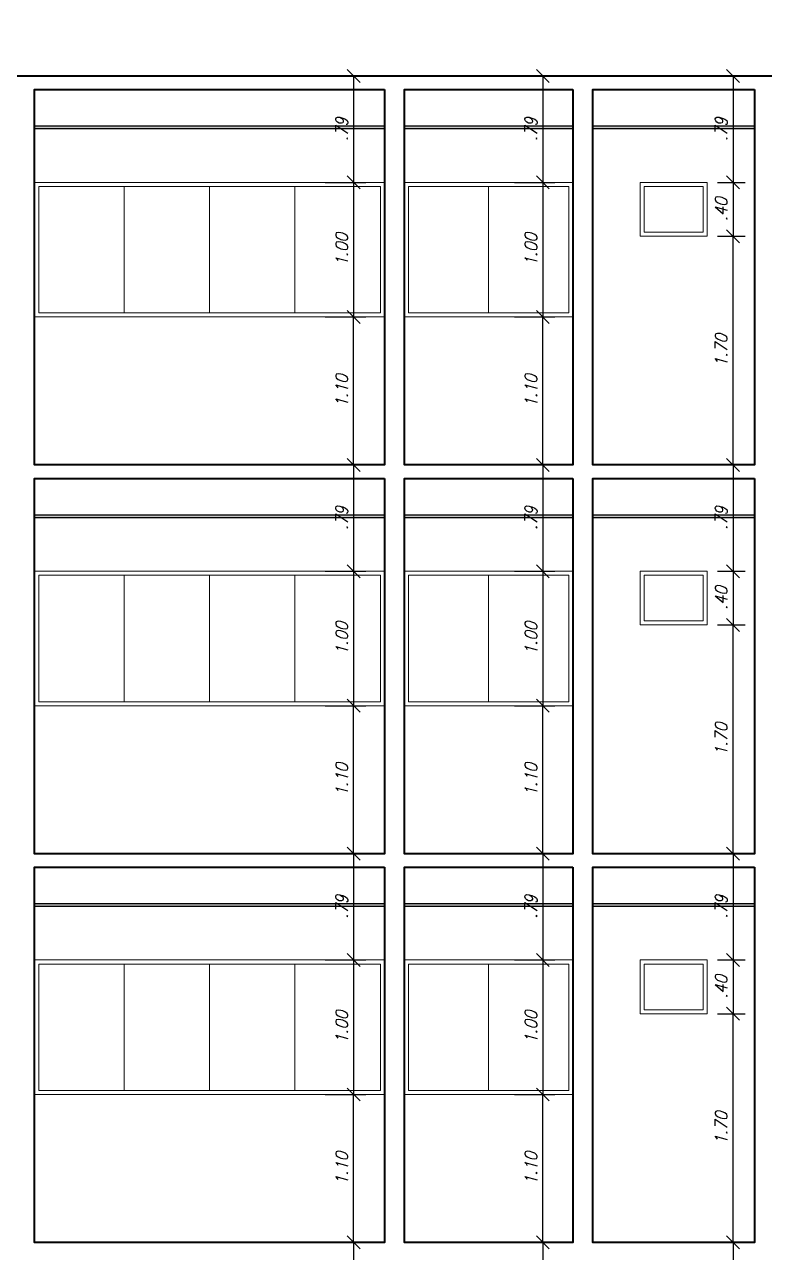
# Model space of a CAD drawing. Header units: millimetres. Extents: x 1865 to 2133, y 1062 to 1142.
# Drawn here: x 1914.77 to 1920.27, y 1119.14 to 1128.27 of the extents above; entities that cross this region are included whole.
import ezdxf

# ---------------------------------------------------------------- set-up
doc = ezdxf.new("R2010")
doc.units = ezdxf.units.MM
doc.header["$PDMODE"] = 35
for name, color, linetype, lineweight in [('Cota', 7, 'Continuous', 9), ('ESQ_INTER', 250, 'Continuous', 9), ('Plarga', 7, 'Continuous', 40)]:
    doc.layers.add(name, color=color, linetype=linetype, lineweight=lineweight)
doc.layers.add('FÔRRO DE GÊSSO', color=133, linetype='Continuous')
doc.styles.add('romans15', font='romans.shx', dxfattribs={"width": 0.9, "oblique": 15})
doc.dimstyles.new('COTA_50', dxfattribs={"dimscale": 0.5, "dimtxt": 0.181, "dimasz": 0.193, "dimexe": 0.18, "dimexo": 0.15, "dimgap": 0.085, "dimtad": 1, "dimzin": 4, "dimdsep": 46, "dimtxsty": 'romans15', "dimblk1": 'OBLIQUE', "dimblk2": 'OBLIQUE', "dimsah": 1, "dimcen": 0.09, "dimclrd": 256, "dimclre": 256, "dimclrt": 256, "dimadec": 0, "dimazin": 0, "dimtfac": 1, "dimtmove": 2, "dimatfit": 3, "dimldrblk": 'NONE', "dimfxl": 1, "dimtolj": 1, "dimtzin": 1, "dimarcsym": 0})

# ---------------------------------------------------------------- blocks, each defined once
blk = doc.blocks.new('_OBLIQUE')
at = {"color": 0, "linetype": 'ByBlock'}
blk.add_line((-0.5, -0.5), (0.5, 0.5), dxfattribs=at)
blk = doc.blocks.new('*D339')
at = {"layer": 'Cota', "lineweight": -2, "transparency": 16777216}
for p, q in [((1919.824, 1119.2124), (1920.1244, 1119.2124)), ((1920.0344, 1119.2124), (1920.0344, 1118.4224)), ((1919.918, 1118.4224), (1920.1244, 1118.4224))]:
    blk.add_line(p, q, dxfattribs=at)
at = {"layer": 'Defpoints', "color": 0, "transparency": 16777216}
for p in [(1919.749, 1119.2124), (1919.843, 1118.4224), (1920.0344, 1118.4224)]:
    blk.add_point(p, dxfattribs=at)
at = {"layer": 'Cota', "lineweight": -2, "transparency": 16777216, "xscale": 0.0965, "yscale": 0.0965, "zscale": 0.0965}
for p, rotation in [((1920.0344, 1119.2124), 90), ((1920.0344, 1118.4224), 270)]:
    blk.add_blockref('_OBLIQUE', p, dxfattribs=dict(at, rotation=rotation))
at = {"layer": 'Cota', "transparency": 16777216, "insert": (1919.9467, 1118.8174), "char_height": 0.0905, "attachment_point": 5, "rotation": 90, "style": 'romans15'}
blk.add_mtext('\\A1;.79', dxfattribs=at)
blk = doc.blocks.new('_None')
blk = doc.blocks.new('*D342')
at = {"layer": 'Cota', "lineweight": -2, "transparency": 16777216}
for p, q in [((1918.4103, 1119.2124), (1918.7107, 1119.2124)), ((1918.6207, 1119.2124), (1918.6207, 1118.4224)), ((1918.4103, 1118.4224), (1918.7107, 1118.4224))]:
    blk.add_line(p, q, dxfattribs=at)
at = {"layer": 'Defpoints', "color": 0, "transparency": 16777216}
for p in [(1918.3353, 1119.2124), (1918.3353, 1118.4224), (1918.6207, 1118.4224)]:
    blk.add_point(p, dxfattribs=at)
at = {"layer": 'Cota', "lineweight": -2, "transparency": 16777216, "xscale": 0.0965, "yscale": 0.0965, "zscale": 0.0965}
for p, rotation in [((1918.6207, 1119.2124), 90), ((1918.6207, 1118.4224), 270)]:
    blk.add_blockref('_OBLIQUE', p, dxfattribs=dict(at, rotation=rotation))
at = {"layer": 'Cota', "transparency": 16777216, "insert": (1918.533, 1118.8174), "char_height": 0.0905, "attachment_point": 5, "rotation": 90, "style": 'romans15'}
blk.add_mtext('\\A1;.79', dxfattribs=at)
blk = doc.blocks.new('*D345')
at = {"layer": 'Cota', "lineweight": -2, "transparency": 16777216}
for p, q in [((1917.0037, 1119.2124), (1917.3041, 1119.2124)), ((1917.2141, 1119.2124), (1917.2141, 1118.4224)), ((1917.0037, 1118.4224), (1917.3041, 1118.4224))]:
    blk.add_line(p, q, dxfattribs=at)
at = {"layer": 'Defpoints', "color": 0, "transparency": 16777216}
for p in [(1916.9287, 1119.2124), (1916.9287, 1118.4224), (1917.2141, 1118.4224)]:
    blk.add_point(p, dxfattribs=at)
at = {"layer": 'Cota', "lineweight": -2, "transparency": 16777216, "xscale": 0.0965, "yscale": 0.0965, "zscale": 0.0965}
for p, rotation in [((1917.2141, 1119.2124), 90), ((1917.2141, 1118.4224), 270)]:
    blk.add_blockref('_OBLIQUE', p, dxfattribs=dict(at, rotation=rotation))
at = {"layer": 'Cota', "transparency": 16777216, "insert": (1917.1264, 1118.8174), "char_height": 0.0905, "attachment_point": 5, "rotation": 90, "style": 'romans15'}
blk.add_mtext('\\A1;.79', dxfattribs=at)
blk = doc.blocks.new('*D358')
at = {"layer": 'Cota', "lineweight": -2, "transparency": 16777216}
for p, q in [((1919.918, 1121.3124), (1920.1244, 1121.3124)), ((1920.0344, 1121.3124), (1920.0344, 1120.9124)), ((1919.918, 1120.9124), (1920.1244, 1120.9124))]:
    blk.add_line(p, q, dxfattribs=at)
at = {"layer": 'Defpoints', "color": 0, "transparency": 16777216}
for p in [(1919.843, 1121.3124), (1919.843, 1120.9124), (1920.0344, 1120.9124)]:
    blk.add_point(p, dxfattribs=at)
at = {"layer": 'Cota', "lineweight": -2, "transparency": 16777216, "xscale": 0.0965, "yscale": 0.0965, "zscale": 0.0965}
for p, rotation in [((1920.0344, 1121.3124), 90), ((1920.0344, 1120.9124), 270)]:
    blk.add_blockref('_OBLIQUE', p, dxfattribs=dict(at, rotation=rotation))
at = {"layer": 'Cota', "transparency": 16777216, "insert": (1919.9467, 1121.1124), "char_height": 0.0905, "attachment_point": 5, "rotation": 90, "style": 'romans15'}
blk.add_mtext('\\A1;.40', dxfattribs=at)
blk = doc.blocks.new('*D359')
at = {"layer": 'Cota', "lineweight": -2, "transparency": 16777216}
for p, q in [((1919.918, 1120.9124), (1920.1244, 1120.9124)), ((1920.0344, 1119.2124), (1920.0344, 1120.9124)), ((1919.824, 1119.2124), (1920.1244, 1119.2124))]:
    blk.add_line(p, q, dxfattribs=at)
at = {"layer": 'Defpoints', "color": 0, "transparency": 16777216}
for p in [(1919.843, 1120.9124), (1920.0344, 1120.9124), (1919.749, 1119.2124)]:
    blk.add_point(p, dxfattribs=at)
at = {"layer": 'Cota', "lineweight": -2, "transparency": 16777216, "xscale": 0.0965, "yscale": 0.0965, "zscale": 0.0965}
for p, rotation in [((1920.0344, 1120.9124), 90), ((1920.0344, 1119.2124), 270)]:
    blk.add_blockref('_OBLIQUE', p, dxfattribs=dict(at, rotation=rotation))
at = {"layer": 'Cota', "transparency": 16777216, "insert": (1919.9467, 1120.0624), "char_height": 0.0905, "attachment_point": 5, "rotation": 90, "style": 'romans15'}
blk.add_mtext('\\A1;1.70', dxfattribs=at)
blk = doc.blocks.new('*D360')
at = {"layer": 'Cota', "lineweight": -2, "transparency": 16777216}
for p, q in [((1919.824, 1122.1024), (1920.1244, 1122.1024)), ((1920.0344, 1122.1024), (1920.0344, 1121.3124)), ((1919.918, 1121.3124), (1920.1244, 1121.3124))]:
    blk.add_line(p, q, dxfattribs=at)
at = {"layer": 'Defpoints', "color": 0, "transparency": 16777216}
for p in [(1919.749, 1122.1024), (1919.843, 1121.3124), (1920.0344, 1121.3124)]:
    blk.add_point(p, dxfattribs=at)
at = {"layer": 'Cota', "lineweight": -2, "transparency": 16777216, "xscale": 0.0965, "yscale": 0.0965, "zscale": 0.0965}
for p, rotation in [((1920.0344, 1122.1024), 90), ((1920.0344, 1121.3124), 270)]:
    blk.add_blockref('_OBLIQUE', p, dxfattribs=dict(at, rotation=rotation))
at = {"layer": 'Cota', "transparency": 16777216, "insert": (1919.9467, 1121.7074), "char_height": 0.0905, "attachment_point": 5, "rotation": 90, "style": 'romans15'}
blk.add_mtext('\\A1;.79', dxfattribs=at)
blk = doc.blocks.new('*D361')
at = {"layer": 'Cota', "lineweight": -2, "transparency": 16777216}
for p, q in [((1918.4103, 1121.3124), (1918.7107, 1121.3124)), ((1918.6207, 1121.3124), (1918.6207, 1120.3124)), ((1918.4103, 1120.3124), (1918.7107, 1120.3124))]:
    blk.add_line(p, q, dxfattribs=at)
at = {"layer": 'Defpoints', "color": 0, "transparency": 16777216}
for p in [(1918.3353, 1121.3124), (1918.3353, 1120.3124), (1918.6207, 1120.3124)]:
    blk.add_point(p, dxfattribs=at)
at = {"layer": 'Cota', "lineweight": -2, "transparency": 16777216, "xscale": 0.0965, "yscale": 0.0965, "zscale": 0.0965}
for p, rotation in [((1918.6207, 1121.3124), 90), ((1918.6207, 1120.3124), 270)]:
    blk.add_blockref('_OBLIQUE', p, dxfattribs=dict(at, rotation=rotation))
at = {"layer": 'Cota', "transparency": 16777216, "insert": (1918.533, 1120.8124), "char_height": 0.0905, "attachment_point": 5, "rotation": 90, "style": 'romans15'}
blk.add_mtext('\\A1;1.00', dxfattribs=at)
blk = doc.blocks.new('*D362')
at = {"layer": 'Cota', "lineweight": -2, "transparency": 16777216}
for p, q in [((1918.4103, 1120.3124), (1918.7107, 1120.3124)), ((1918.6207, 1119.2124), (1918.6207, 1120.3124)), ((1918.4103, 1119.2124), (1918.7107, 1119.2124))]:
    blk.add_line(p, q, dxfattribs=at)
at = {"layer": 'Defpoints', "color": 0, "transparency": 16777216}
for p in [(1918.3353, 1120.3124), (1918.6207, 1120.3124), (1918.3353, 1119.2124)]:
    blk.add_point(p, dxfattribs=at)
at = {"layer": 'Cota', "lineweight": -2, "transparency": 16777216, "xscale": 0.0965, "yscale": 0.0965, "zscale": 0.0965}
for p, rotation in [((1918.6207, 1120.3124), 90), ((1918.6207, 1119.2124), 270)]:
    blk.add_blockref('_OBLIQUE', p, dxfattribs=dict(at, rotation=rotation))
at = {"layer": 'Cota', "transparency": 16777216, "insert": (1918.533, 1119.7624), "char_height": 0.0905, "attachment_point": 5, "rotation": 90, "style": 'romans15'}
blk.add_mtext('\\A1;1.10', dxfattribs=at)
blk = doc.blocks.new('*D363')
at = {"layer": 'Cota', "lineweight": -2, "transparency": 16777216}
for p, q in [((1918.4103, 1122.1024), (1918.7107, 1122.1024)), ((1918.6207, 1122.1024), (1918.6207, 1121.3124)), ((1918.4103, 1121.3124), (1918.7107, 1121.3124))]:
    blk.add_line(p, q, dxfattribs=at)
at = {"layer": 'Defpoints', "color": 0, "transparency": 16777216}
for p in [(1918.3353, 1122.1024), (1918.3353, 1121.3124), (1918.6207, 1121.3124)]:
    blk.add_point(p, dxfattribs=at)
at = {"layer": 'Cota', "lineweight": -2, "transparency": 16777216, "xscale": 0.0965, "yscale": 0.0965, "zscale": 0.0965}
for p, rotation in [((1918.6207, 1122.1024), 90), ((1918.6207, 1121.3124), 270)]:
    blk.add_blockref('_OBLIQUE', p, dxfattribs=dict(at, rotation=rotation))
at = {"layer": 'Cota', "transparency": 16777216, "insert": (1918.533, 1121.7074), "char_height": 0.0905, "attachment_point": 5, "rotation": 90, "style": 'romans15'}
blk.add_mtext('\\A1;.79', dxfattribs=at)
blk = doc.blocks.new('*D364')
at = {"layer": 'Cota', "lineweight": -2, "transparency": 16777216}
for p, q in [((1917.0037, 1121.3124), (1917.3041, 1121.3124)), ((1917.2141, 1121.3124), (1917.2141, 1120.3124)), ((1917.0037, 1120.3124), (1917.3041, 1120.3124))]:
    blk.add_line(p, q, dxfattribs=at)
at = {"layer": 'Defpoints', "color": 0, "transparency": 16777216}
for p in [(1916.9287, 1121.3124), (1916.9287, 1120.3124), (1917.2141, 1120.3124)]:
    blk.add_point(p, dxfattribs=at)
at = {"layer": 'Cota', "lineweight": -2, "transparency": 16777216, "xscale": 0.0965, "yscale": 0.0965, "zscale": 0.0965}
for p, rotation in [((1917.2141, 1121.3124), 90), ((1917.2141, 1120.3124), 270)]:
    blk.add_blockref('_OBLIQUE', p, dxfattribs=dict(at, rotation=rotation))
at = {"layer": 'Cota', "transparency": 16777216, "insert": (1917.1264, 1120.8124), "char_height": 0.0905, "attachment_point": 5, "rotation": 90, "style": 'romans15'}
blk.add_mtext('\\A1;1.00', dxfattribs=at)
blk = doc.blocks.new('*D365')
at = {"layer": 'Cota', "lineweight": -2, "transparency": 16777216}
for p, q in [((1917.0037, 1120.3124), (1917.3041, 1120.3124)), ((1917.2141, 1119.2124), (1917.2141, 1120.3124)), ((1917.0037, 1119.2124), (1917.3041, 1119.2124))]:
    blk.add_line(p, q, dxfattribs=at)
at = {"layer": 'Defpoints', "color": 0, "transparency": 16777216}
for p in [(1916.9287, 1120.3124), (1917.2141, 1120.3124), (1916.9287, 1119.2124)]:
    blk.add_point(p, dxfattribs=at)
at = {"layer": 'Cota', "lineweight": -2, "transparency": 16777216, "xscale": 0.0965, "yscale": 0.0965, "zscale": 0.0965}
for p, rotation in [((1917.2141, 1120.3124), 90), ((1917.2141, 1119.2124), 270)]:
    blk.add_blockref('_OBLIQUE', p, dxfattribs=dict(at, rotation=rotation))
at = {"layer": 'Cota', "transparency": 16777216, "insert": (1917.1264, 1119.7624), "char_height": 0.0905, "attachment_point": 5, "rotation": 90, "style": 'romans15'}
blk.add_mtext('\\A1;1.10', dxfattribs=at)
blk = doc.blocks.new('*D366')
at = {"layer": 'Cota', "lineweight": -2, "transparency": 16777216}
for p, q in [((1917.0037, 1122.1024), (1917.3041, 1122.1024)), ((1917.2141, 1122.1024), (1917.2141, 1121.3124)), ((1917.0037, 1121.3124), (1917.3041, 1121.3124))]:
    blk.add_line(p, q, dxfattribs=at)
at = {"layer": 'Defpoints', "color": 0, "transparency": 16777216}
for p in [(1916.9287, 1122.1024), (1916.9287, 1121.3124), (1917.2141, 1121.3124)]:
    blk.add_point(p, dxfattribs=at)
at = {"layer": 'Cota', "lineweight": -2, "transparency": 16777216, "xscale": 0.0965, "yscale": 0.0965, "zscale": 0.0965}
for p, rotation in [((1917.2141, 1122.1024), 90), ((1917.2141, 1121.3124), 270)]:
    blk.add_blockref('_OBLIQUE', p, dxfattribs=dict(at, rotation=rotation))
at = {"layer": 'Cota', "transparency": 16777216, "insert": (1917.1264, 1121.7074), "char_height": 0.0905, "attachment_point": 5, "rotation": 90, "style": 'romans15'}
blk.add_mtext('\\A1;.79', dxfattribs=at)
blk = doc.blocks.new('*D379')
at = {"layer": 'Cota', "lineweight": -2, "transparency": 16777216}
for p, q in [((1919.918, 1124.2024), (1920.1244, 1124.2024)), ((1920.0344, 1124.2024), (1920.0344, 1123.8024)), ((1919.918, 1123.8024), (1920.1244, 1123.8024))]:
    blk.add_line(p, q, dxfattribs=at)
at = {"layer": 'Defpoints', "color": 0, "transparency": 16777216}
for p in [(1919.843, 1124.2024), (1919.843, 1123.8024), (1920.0344, 1123.8024)]:
    blk.add_point(p, dxfattribs=at)
at = {"layer": 'Cota', "lineweight": -2, "transparency": 16777216, "xscale": 0.0965, "yscale": 0.0965, "zscale": 0.0965}
for p, rotation in [((1920.0344, 1124.2024), 90), ((1920.0344, 1123.8024), 270)]:
    blk.add_blockref('_OBLIQUE', p, dxfattribs=dict(at, rotation=rotation))
at = {"layer": 'Cota', "transparency": 16777216, "insert": (1919.9467, 1124.0024), "char_height": 0.0905, "attachment_point": 5, "rotation": 90, "style": 'romans15'}
blk.add_mtext('\\A1;.40', dxfattribs=at)
blk = doc.blocks.new('*D380')
at = {"layer": 'Cota', "lineweight": -2, "transparency": 16777216}
for p, q in [((1919.918, 1123.8024), (1920.1244, 1123.8024)), ((1920.0344, 1122.1024), (1920.0344, 1123.8024)), ((1919.824, 1122.1024), (1920.1244, 1122.1024))]:
    blk.add_line(p, q, dxfattribs=at)
at = {"layer": 'Defpoints', "color": 0, "transparency": 16777216}
for p in [(1919.843, 1123.8024), (1920.0344, 1123.8024), (1919.749, 1122.1024)]:
    blk.add_point(p, dxfattribs=at)
at = {"layer": 'Cota', "lineweight": -2, "transparency": 16777216, "xscale": 0.0965, "yscale": 0.0965, "zscale": 0.0965}
for p, rotation in [((1920.0344, 1123.8024), 90), ((1920.0344, 1122.1024), 270)]:
    blk.add_blockref('_OBLIQUE', p, dxfattribs=dict(at, rotation=rotation))
at = {"layer": 'Cota', "transparency": 16777216, "insert": (1919.9467, 1122.9524), "char_height": 0.0905, "attachment_point": 5, "rotation": 90, "style": 'romans15'}
blk.add_mtext('\\A1;1.70', dxfattribs=at)
blk = doc.blocks.new('*D381')
at = {"layer": 'Cota', "lineweight": -2, "transparency": 16777216}
for p, q in [((1919.824, 1124.9924), (1920.1244, 1124.9924)), ((1920.0344, 1124.9924), (1920.0344, 1124.2024)), ((1919.918, 1124.2024), (1920.1244, 1124.2024))]:
    blk.add_line(p, q, dxfattribs=at)
at = {"layer": 'Defpoints', "color": 0, "transparency": 16777216}
for p in [(1919.749, 1124.9924), (1919.843, 1124.2024), (1920.0344, 1124.2024)]:
    blk.add_point(p, dxfattribs=at)
at = {"layer": 'Cota', "lineweight": -2, "transparency": 16777216, "xscale": 0.0965, "yscale": 0.0965, "zscale": 0.0965}
for p, rotation in [((1920.0344, 1124.9924), 90), ((1920.0344, 1124.2024), 270)]:
    blk.add_blockref('_OBLIQUE', p, dxfattribs=dict(at, rotation=rotation))
at = {"layer": 'Cota', "transparency": 16777216, "insert": (1919.9467, 1124.5974), "char_height": 0.0905, "attachment_point": 5, "rotation": 90, "style": 'romans15'}
blk.add_mtext('\\A1;.79', dxfattribs=at)
blk = doc.blocks.new('*D382')
at = {"layer": 'Cota', "lineweight": -2, "transparency": 16777216}
for p, q in [((1918.4103, 1124.2024), (1918.7107, 1124.2024)), ((1918.6207, 1124.2024), (1918.6207, 1123.2024)), ((1918.4103, 1123.2024), (1918.7107, 1123.2024))]:
    blk.add_line(p, q, dxfattribs=at)
at = {"layer": 'Defpoints', "color": 0, "transparency": 16777216}
for p in [(1918.3353, 1124.2024), (1918.3353, 1123.2024), (1918.6207, 1123.2024)]:
    blk.add_point(p, dxfattribs=at)
at = {"layer": 'Cota', "lineweight": -2, "transparency": 16777216, "xscale": 0.0965, "yscale": 0.0965, "zscale": 0.0965}
for p, rotation in [((1918.6207, 1124.2024), 90), ((1918.6207, 1123.2024), 270)]:
    blk.add_blockref('_OBLIQUE', p, dxfattribs=dict(at, rotation=rotation))
at = {"layer": 'Cota', "transparency": 16777216, "insert": (1918.533, 1123.7024), "char_height": 0.0905, "attachment_point": 5, "rotation": 90, "style": 'romans15'}
blk.add_mtext('\\A1;1.00', dxfattribs=at)
blk = doc.blocks.new('*D383')
at = {"layer": 'Cota', "lineweight": -2, "transparency": 16777216}
for p, q in [((1918.4103, 1123.2024), (1918.7107, 1123.2024)), ((1918.6207, 1122.1024), (1918.6207, 1123.2024)), ((1918.4103, 1122.1024), (1918.7107, 1122.1024))]:
    blk.add_line(p, q, dxfattribs=at)
at = {"layer": 'Defpoints', "color": 0, "transparency": 16777216}
for p in [(1918.3353, 1123.2024), (1918.6207, 1123.2024), (1918.3353, 1122.1024)]:
    blk.add_point(p, dxfattribs=at)
at = {"layer": 'Cota', "lineweight": -2, "transparency": 16777216, "xscale": 0.0965, "yscale": 0.0965, "zscale": 0.0965}
for p, rotation in [((1918.6207, 1123.2024), 90), ((1918.6207, 1122.1024), 270)]:
    blk.add_blockref('_OBLIQUE', p, dxfattribs=dict(at, rotation=rotation))
at = {"layer": 'Cota', "transparency": 16777216, "insert": (1918.533, 1122.6524), "char_height": 0.0905, "attachment_point": 5, "rotation": 90, "style": 'romans15'}
blk.add_mtext('\\A1;1.10', dxfattribs=at)
blk = doc.blocks.new('*D384')
at = {"layer": 'Cota', "lineweight": -2, "transparency": 16777216}
for p, q in [((1918.4103, 1124.9924), (1918.7107, 1124.9924)), ((1918.6207, 1124.9924), (1918.6207, 1124.2024)), ((1918.4103, 1124.2024), (1918.7107, 1124.2024))]:
    blk.add_line(p, q, dxfattribs=at)
at = {"layer": 'Defpoints', "color": 0, "transparency": 16777216}
for p in [(1918.3353, 1124.9924), (1918.3353, 1124.2024), (1918.6207, 1124.2024)]:
    blk.add_point(p, dxfattribs=at)
at = {"layer": 'Cota', "lineweight": -2, "transparency": 16777216, "xscale": 0.0965, "yscale": 0.0965, "zscale": 0.0965}
for p, rotation in [((1918.6207, 1124.9924), 90), ((1918.6207, 1124.2024), 270)]:
    blk.add_blockref('_OBLIQUE', p, dxfattribs=dict(at, rotation=rotation))
at = {"layer": 'Cota', "transparency": 16777216, "insert": (1918.533, 1124.5974), "char_height": 0.0905, "attachment_point": 5, "rotation": 90, "style": 'romans15'}
blk.add_mtext('\\A1;.79', dxfattribs=at)
blk = doc.blocks.new('*D385')
at = {"layer": 'Cota', "lineweight": -2, "transparency": 16777216}
for p, q in [((1917.0037, 1124.2024), (1917.3041, 1124.2024)), ((1917.2141, 1124.2024), (1917.2141, 1123.2024)), ((1917.0037, 1123.2024), (1917.3041, 1123.2024))]:
    blk.add_line(p, q, dxfattribs=at)
at = {"layer": 'Defpoints', "color": 0, "transparency": 16777216}
for p in [(1916.9287, 1124.2024), (1916.9287, 1123.2024), (1917.2141, 1123.2024)]:
    blk.add_point(p, dxfattribs=at)
at = {"layer": 'Cota', "lineweight": -2, "transparency": 16777216, "xscale": 0.0965, "yscale": 0.0965, "zscale": 0.0965}
for p, rotation in [((1917.2141, 1124.2024), 90), ((1917.2141, 1123.2024), 270)]:
    blk.add_blockref('_OBLIQUE', p, dxfattribs=dict(at, rotation=rotation))
at = {"layer": 'Cota', "transparency": 16777216, "insert": (1917.1264, 1123.7024), "char_height": 0.0905, "attachment_point": 5, "rotation": 90, "style": 'romans15'}
blk.add_mtext('\\A1;1.00', dxfattribs=at)
blk = doc.blocks.new('*D386')
at = {"layer": 'Cota', "lineweight": -2, "transparency": 16777216}
for p, q in [((1917.0037, 1123.2024), (1917.3041, 1123.2024)), ((1917.2141, 1122.1024), (1917.2141, 1123.2024)), ((1917.0037, 1122.1024), (1917.3041, 1122.1024))]:
    blk.add_line(p, q, dxfattribs=at)
at = {"layer": 'Defpoints', "color": 0, "transparency": 16777216}
for p in [(1916.9287, 1123.2024), (1917.2141, 1123.2024), (1916.9287, 1122.1024)]:
    blk.add_point(p, dxfattribs=at)
at = {"layer": 'Cota', "lineweight": -2, "transparency": 16777216, "xscale": 0.0965, "yscale": 0.0965, "zscale": 0.0965}
for p, rotation in [((1917.2141, 1123.2024), 90), ((1917.2141, 1122.1024), 270)]:
    blk.add_blockref('_OBLIQUE', p, dxfattribs=dict(at, rotation=rotation))
at = {"layer": 'Cota', "transparency": 16777216, "insert": (1917.1264, 1122.6524), "char_height": 0.0905, "attachment_point": 5, "rotation": 90, "style": 'romans15'}
blk.add_mtext('\\A1;1.10', dxfattribs=at)
blk = doc.blocks.new('*D387')
at = {"layer": 'Cota', "lineweight": -2, "transparency": 16777216}
for p, q in [((1917.0037, 1124.9924), (1917.3041, 1124.9924)), ((1917.2141, 1124.9924), (1917.2141, 1124.2024)), ((1917.0037, 1124.2024), (1917.3041, 1124.2024))]:
    blk.add_line(p, q, dxfattribs=at)
at = {"layer": 'Defpoints', "color": 0, "transparency": 16777216}
for p in [(1916.9287, 1124.9924), (1916.9287, 1124.2024), (1917.2141, 1124.2024)]:
    blk.add_point(p, dxfattribs=at)
at = {"layer": 'Cota', "lineweight": -2, "transparency": 16777216, "xscale": 0.0965, "yscale": 0.0965, "zscale": 0.0965}
for p, rotation in [((1917.2141, 1124.9924), 90), ((1917.2141, 1124.2024), 270)]:
    blk.add_blockref('_OBLIQUE', p, dxfattribs=dict(at, rotation=rotation))
at = {"layer": 'Cota', "transparency": 16777216, "insert": (1917.1264, 1124.5974), "char_height": 0.0905, "attachment_point": 5, "rotation": 90, "style": 'romans15'}
blk.add_mtext('\\A1;.79', dxfattribs=at)
blk = doc.blocks.new('*D442')
at = {"layer": 'Cota', "lineweight": -2, "transparency": 16777216}
for p, q in [((1919.918, 1127.0924), (1920.1244, 1127.0924)), ((1920.0344, 1127.0924), (1920.0344, 1126.6924)), ((1919.918, 1126.6924), (1920.1244, 1126.6924))]:
    blk.add_line(p, q, dxfattribs=at)
at = {"layer": 'Defpoints', "color": 0, "lineweight": 30, "transparency": 16777216}
for p in [(1919.843, 1127.0924), (1919.843, 1126.6924), (1920.0344, 1126.6924)]:
    blk.add_point(p, dxfattribs=at)
at = {"layer": 'Cota', "lineweight": -2, "transparency": 16777216, "xscale": 0.0965, "yscale": 0.0965, "zscale": 0.0965}
for p, rotation in [((1920.0344, 1127.0924), 90), ((1920.0344, 1126.6924), 270)]:
    blk.add_blockref('_OBLIQUE', p, dxfattribs=dict(at, rotation=rotation))
at = {"layer": 'Cota', "transparency": 16777216, "insert": (1919.9467, 1126.8924), "char_height": 0.0905, "attachment_point": 5, "rotation": 90, "style": 'romans15'}
blk.add_mtext('\\A1;.40', dxfattribs=at)
blk = doc.blocks.new('*D443')
at = {"layer": 'Cota', "lineweight": -2, "transparency": 16777216}
for p, q in [((1919.918, 1126.6924), (1920.1244, 1126.6924)), ((1920.0344, 1124.9924), (1920.0344, 1126.6924)), ((1919.824, 1124.9924), (1920.1244, 1124.9924))]:
    blk.add_line(p, q, dxfattribs=at)
at = {"layer": 'Defpoints', "color": 0, "lineweight": 30, "transparency": 16777216}
for p in [(1919.843, 1126.6924), (1920.0344, 1126.6924), (1919.749, 1124.9924)]:
    blk.add_point(p, dxfattribs=at)
at = {"layer": 'Cota', "lineweight": -2, "transparency": 16777216, "xscale": 0.0965, "yscale": 0.0965, "zscale": 0.0965}
for p, rotation in [((1920.0344, 1126.6924), 90), ((1920.0344, 1124.9924), 270)]:
    blk.add_blockref('_OBLIQUE', p, dxfattribs=dict(at, rotation=rotation))
at = {"layer": 'Cota', "transparency": 16777216, "insert": (1919.9467, 1125.8424), "char_height": 0.0905, "attachment_point": 5, "rotation": 90, "style": 'romans15'}
blk.add_mtext('\\A1;1.70', dxfattribs=at)
blk = doc.blocks.new('*D444')
at = {"layer": 'Cota', "lineweight": -2, "transparency": 16777216}
for p, q in [((1919.824, 1127.8824), (1920.1244, 1127.8824)), ((1920.0344, 1127.8824), (1920.0344, 1127.0924)), ((1919.918, 1127.0924), (1920.1244, 1127.0924))]:
    blk.add_line(p, q, dxfattribs=at)
at = {"layer": 'Defpoints', "color": 0, "lineweight": 30, "transparency": 16777216}
for p in [(1919.749, 1127.8824), (1919.843, 1127.0924), (1920.0344, 1127.0924)]:
    blk.add_point(p, dxfattribs=at)
at = {"layer": 'Cota', "lineweight": -2, "transparency": 16777216, "xscale": 0.0965, "yscale": 0.0965, "zscale": 0.0965}
for p, rotation in [((1920.0344, 1127.8824), 90), ((1920.0344, 1127.0924), 270)]:
    blk.add_blockref('_OBLIQUE', p, dxfattribs=dict(at, rotation=rotation))
at = {"layer": 'Cota', "transparency": 16777216, "insert": (1919.9467, 1127.4874), "char_height": 0.0905, "attachment_point": 5, "rotation": 90, "style": 'romans15'}
blk.add_mtext('\\A1;.79', dxfattribs=at)
blk = doc.blocks.new('*D445')
at = {"layer": 'Cota', "lineweight": -2, "transparency": 16777216}
for p, q in [((1918.4103, 1127.0924), (1918.7107, 1127.0924)), ((1918.6207, 1127.0924), (1918.6207, 1126.0924)), ((1918.4103, 1126.0924), (1918.7107, 1126.0924))]:
    blk.add_line(p, q, dxfattribs=at)
at = {"layer": 'Defpoints', "color": 0, "lineweight": 30, "transparency": 16777216}
for p in [(1918.3353, 1127.0924), (1918.3353, 1126.0924), (1918.6207, 1126.0924)]:
    blk.add_point(p, dxfattribs=at)
at = {"layer": 'Cota', "lineweight": -2, "transparency": 16777216, "xscale": 0.0965, "yscale": 0.0965, "zscale": 0.0965}
for p, rotation in [((1918.6207, 1127.0924), 90), ((1918.6207, 1126.0924), 270)]:
    blk.add_blockref('_OBLIQUE', p, dxfattribs=dict(at, rotation=rotation))
at = {"layer": 'Cota', "transparency": 16777216, "insert": (1918.533, 1126.5924), "char_height": 0.0905, "attachment_point": 5, "rotation": 90, "style": 'romans15'}
blk.add_mtext('\\A1;1.00', dxfattribs=at)
blk = doc.blocks.new('*D446')
at = {"layer": 'Cota', "lineweight": -2, "transparency": 16777216}
for p, q in [((1918.4103, 1126.0924), (1918.7107, 1126.0924)), ((1918.6207, 1124.9924), (1918.6207, 1126.0924)), ((1918.4103, 1124.9924), (1918.7107, 1124.9924))]:
    blk.add_line(p, q, dxfattribs=at)
at = {"layer": 'Defpoints', "color": 0, "lineweight": 30, "transparency": 16777216}
for p in [(1918.3353, 1126.0924), (1918.6207, 1126.0924), (1918.3353, 1124.9924)]:
    blk.add_point(p, dxfattribs=at)
at = {"layer": 'Cota', "lineweight": -2, "transparency": 16777216, "xscale": 0.0965, "yscale": 0.0965, "zscale": 0.0965}
for p, rotation in [((1918.6207, 1126.0924), 90), ((1918.6207, 1124.9924), 270)]:
    blk.add_blockref('_OBLIQUE', p, dxfattribs=dict(at, rotation=rotation))
at = {"layer": 'Cota', "transparency": 16777216, "insert": (1918.533, 1125.5424), "char_height": 0.0905, "attachment_point": 5, "rotation": 90, "style": 'romans15'}
blk.add_mtext('\\A1;1.10', dxfattribs=at)
blk = doc.blocks.new('*D447')
at = {"layer": 'Cota', "lineweight": -2, "transparency": 16777216}
for p, q in [((1918.4103, 1127.8824), (1918.7107, 1127.8824)), ((1918.6207, 1127.8824), (1918.6207, 1127.0924)), ((1918.4103, 1127.0924), (1918.7107, 1127.0924))]:
    blk.add_line(p, q, dxfattribs=at)
at = {"layer": 'Defpoints', "color": 0, "lineweight": 30, "transparency": 16777216}
for p in [(1918.3353, 1127.8824), (1918.3353, 1127.0924), (1918.6207, 1127.0924)]:
    blk.add_point(p, dxfattribs=at)
at = {"layer": 'Cota', "lineweight": -2, "transparency": 16777216, "xscale": 0.0965, "yscale": 0.0965, "zscale": 0.0965}
for p, rotation in [((1918.6207, 1127.8824), 90), ((1918.6207, 1127.0924), 270)]:
    blk.add_blockref('_OBLIQUE', p, dxfattribs=dict(at, rotation=rotation))
at = {"layer": 'Cota', "transparency": 16777216, "insert": (1918.533, 1127.4874), "char_height": 0.0905, "attachment_point": 5, "rotation": 90, "style": 'romans15'}
blk.add_mtext('\\A1;.79', dxfattribs=at)
blk = doc.blocks.new('*D448')
at = {"layer": 'Cota', "lineweight": -2, "transparency": 16777216}
for p, q in [((1917.0037, 1127.0924), (1917.3041, 1127.0924)), ((1917.2141, 1127.0924), (1917.2141, 1126.0924)), ((1917.0037, 1126.0924), (1917.3041, 1126.0924))]:
    blk.add_line(p, q, dxfattribs=at)
at = {"layer": 'Defpoints', "color": 0, "lineweight": 30, "transparency": 16777216}
for p in [(1916.9287, 1127.0924), (1916.9287, 1126.0924), (1917.2141, 1126.0924)]:
    blk.add_point(p, dxfattribs=at)
at = {"layer": 'Cota', "lineweight": -2, "transparency": 16777216, "xscale": 0.0965, "yscale": 0.0965, "zscale": 0.0965}
for p, rotation in [((1917.2141, 1127.0924), 90), ((1917.2141, 1126.0924), 270)]:
    blk.add_blockref('_OBLIQUE', p, dxfattribs=dict(at, rotation=rotation))
at = {"layer": 'Cota', "transparency": 16777216, "insert": (1917.1264, 1126.5924), "char_height": 0.0905, "attachment_point": 5, "rotation": 90, "style": 'romans15'}
blk.add_mtext('\\A1;1.00', dxfattribs=at)
blk = doc.blocks.new('*D449')
at = {"layer": 'Cota', "lineweight": -2, "transparency": 16777216}
for p, q in [((1917.0037, 1126.0924), (1917.3041, 1126.0924)), ((1917.2141, 1124.9924), (1917.2141, 1126.0924)), ((1917.0037, 1124.9924), (1917.3041, 1124.9924))]:
    blk.add_line(p, q, dxfattribs=at)
at = {"layer": 'Defpoints', "color": 0, "lineweight": 30, "transparency": 16777216}
for p in [(1916.9287, 1126.0924), (1917.2141, 1126.0924), (1916.9287, 1124.9924)]:
    blk.add_point(p, dxfattribs=at)
at = {"layer": 'Cota', "lineweight": -2, "transparency": 16777216, "xscale": 0.0965, "yscale": 0.0965, "zscale": 0.0965}
for p, rotation in [((1917.2141, 1126.0924), 90), ((1917.2141, 1124.9924), 270)]:
    blk.add_blockref('_OBLIQUE', p, dxfattribs=dict(at, rotation=rotation))
at = {"layer": 'Cota', "transparency": 16777216, "insert": (1917.1264, 1125.5424), "char_height": 0.0905, "attachment_point": 5, "rotation": 90, "style": 'romans15'}
blk.add_mtext('\\A1;1.10', dxfattribs=at)
blk = doc.blocks.new('*D450')
at = {"layer": 'Cota', "lineweight": -2, "transparency": 16777216}
for p, q in [((1917.0037, 1127.8824), (1917.3041, 1127.8824)), ((1917.2141, 1127.8824), (1917.2141, 1127.0924)), ((1917.0037, 1127.0924), (1917.3041, 1127.0924))]:
    blk.add_line(p, q, dxfattribs=at)
at = {"layer": 'Defpoints', "color": 0, "lineweight": 30, "transparency": 16777216}
for p in [(1916.9287, 1127.8824), (1916.9287, 1127.0924), (1917.2141, 1127.0924)]:
    blk.add_point(p, dxfattribs=at)
at = {"layer": 'Cota', "lineweight": -2, "transparency": 16777216, "xscale": 0.0965, "yscale": 0.0965, "zscale": 0.0965}
for p, rotation in [((1917.2141, 1127.8824), 90), ((1917.2141, 1127.0924), 270)]:
    blk.add_blockref('_OBLIQUE', p, dxfattribs=dict(at, rotation=rotation))
at = {"layer": 'Cota', "transparency": 16777216, "insert": (1917.1264, 1127.4874), "char_height": 0.0905, "attachment_point": 5, "rotation": 90, "style": 'romans15'}
blk.add_mtext('\\A1;.79', dxfattribs=at)

msp = doc.modelspace()

# ---------------------------------------------------------------- hatches: boundary and pattern name
at = {"layer": 'FÔRRO DE GÊSSO'}
h = msp.add_hatch(color=256, dxfattribs=at)
h.dxf.hatch_style = 1
h.paths.add_polyline_path([(1917.443, 1127.5124), (1914.843, 1127.5124), (1914.843, 1127.4924), (1917.443, 1127.4924)])
h.paths.add_polyline_path([(1917.2087, 1127.3741), (1917.2087, 1127.5724), (1917.0808, 1127.6067), (1917.0808, 1127.4083)], flags=9)
h = msp.add_hatch(color=256, dxfattribs=at)
h.dxf.hatch_style = 1
h.paths.add_polyline_path([(1918.843, 1127.5124), (1917.593, 1127.5124), (1917.593, 1127.4924), (1918.843, 1127.4924)])
h.paths.add_polyline_path([(1920.193, 1127.5124), (1918.993, 1127.5124), (1918.993, 1127.4924), (1920.193, 1127.4924)])
h.paths.add_polyline_path([(1918.6153, 1127.3741), (1918.6153, 1127.5724), (1918.4874, 1127.6067), (1918.4874, 1127.4083)], flags=9)
h.paths.add_polyline_path([(1920.029, 1127.3741), (1920.029, 1127.5724), (1919.9011, 1127.6067), (1919.9011, 1127.4083)], flags=9)
h = msp.add_hatch(color=256, dxfattribs=at)
h.dxf.hatch_style = 1
h.paths.add_polyline_path([(1917.443, 1124.6224), (1914.843, 1124.6224), (1914.843, 1124.6024), (1917.443, 1124.6024)])
h.paths.add_polyline_path([(1917.2087, 1124.4841), (1917.2087, 1124.6824), (1917.0808, 1124.7167), (1917.0808, 1124.5183)], flags=9)
h = msp.add_hatch(color=256, dxfattribs=at)
h.dxf.hatch_style = 1
h.paths.add_polyline_path([(1918.843, 1124.6224), (1917.593, 1124.6224), (1917.593, 1124.6024), (1918.843, 1124.6024)])
h.paths.add_polyline_path([(1920.193, 1124.6224), (1918.993, 1124.6224), (1918.993, 1124.6024), (1920.193, 1124.6024)])
h.paths.add_polyline_path([(1918.6153, 1124.4841), (1918.6153, 1124.6824), (1918.4874, 1124.7167), (1918.4874, 1124.5183)], flags=9)
h.paths.add_polyline_path([(1920.029, 1124.4841), (1920.029, 1124.6824), (1919.9011, 1124.7167), (1919.9011, 1124.5183)], flags=9)
h = msp.add_hatch(color=256, dxfattribs=at)
h.dxf.hatch_style = 1
h.paths.add_polyline_path([(1917.443, 1121.7324), (1914.843, 1121.7324), (1914.843, 1121.7124), (1917.443, 1121.7124)])
h.paths.add_polyline_path([(1917.2087, 1121.5941), (1917.2087, 1121.7924), (1917.0808, 1121.8267), (1917.0808, 1121.6283)], flags=9)
h = msp.add_hatch(color=256, dxfattribs=at)
h.dxf.hatch_style = 1
h.paths.add_polyline_path([(1918.843, 1121.7324), (1917.593, 1121.7324), (1917.593, 1121.7124), (1918.843, 1121.7124)])
h.paths.add_polyline_path([(1920.193, 1121.7324), (1918.993, 1121.7324), (1918.993, 1121.7124), (1920.193, 1121.7124)])
h.paths.add_polyline_path([(1918.6153, 1121.5941), (1918.6153, 1121.7924), (1918.4874, 1121.8267), (1918.4874, 1121.6283)], flags=9)
h.paths.add_polyline_path([(1920.029, 1121.5941), (1920.029, 1121.7924), (1919.9011, 1121.8267), (1919.9011, 1121.6283)], flags=9)

# ---------------------------------------------------------------- linework, layer by layer
at = {"layer": 'ESQ_INTER'}
for points in [[(1917.443, 1127.0924), (1914.843, 1127.0924), (1914.843, 1126.0924), (1917.443, 1126.0924)], [(1917.413, 1127.0624), (1914.873, 1127.0624), (1914.873, 1126.1224), (1917.413, 1126.1224)], [(1918.843, 1126.0924), (1917.593, 1126.0924), (1917.593, 1127.0924), (1918.843, 1127.0924)], [(1918.813, 1126.1224), (1917.623, 1126.1224), (1917.623, 1127.0624), (1918.813, 1127.0624)], [(1919.843, 1126.6924), (1919.343, 1126.6924), (1919.343, 1127.0924), (1919.843, 1127.0924)], [(1919.813, 1126.7224), (1919.373, 1126.7224), (1919.373, 1127.0624), (1919.813, 1127.0624)], [(1917.443, 1124.2024), (1914.843, 1124.2024), (1914.843, 1123.2024), (1917.443, 1123.2024)], [(1917.413, 1124.1724), (1914.873, 1124.1724), (1914.873, 1123.2324), (1917.413, 1123.2324)], [(1918.843, 1123.2024), (1917.593, 1123.2024), (1917.593, 1124.2024), (1918.843, 1124.2024)], [(1918.813, 1123.2324), (1917.623, 1123.2324), (1917.623, 1124.1724), (1918.813, 1124.1724)], [(1919.843, 1123.8024), (1919.343, 1123.8024), (1919.343, 1124.2024), (1919.843, 1124.2024)], [(1919.813, 1123.8324), (1919.373, 1123.8324), (1919.373, 1124.1724), (1919.813, 1124.1724)], [(1917.443, 1121.3124), (1914.843, 1121.3124), (1914.843, 1120.3124), (1917.443, 1120.3124)], [(1918.843, 1120.3124), (1917.593, 1120.3124), (1917.593, 1121.3124), (1918.843, 1121.3124)], [(1919.843, 1120.9124), (1919.343, 1120.9124), (1919.343, 1121.3124), (1919.843, 1121.3124)], [(1917.413, 1121.2824), (1914.873, 1121.2824), (1914.873, 1120.3424), (1917.413, 1120.3424)], [(1918.813, 1120.3424), (1917.623, 1120.3424), (1917.623, 1121.2824), (1918.813, 1121.2824)], [(1919.813, 1120.9424), (1919.373, 1120.9424), (1919.373, 1121.2824), (1919.813, 1121.2824)]]:
    msp.add_lwpolyline(points, close=True, dxfattribs=at)
for points in [[(1915.508, 1126.1224), (1915.508, 1127.0624)], [(1916.143, 1126.1224), (1916.143, 1127.0624)], [(1916.778, 1126.1224), (1916.778, 1127.0624)], [(1918.218, 1127.0624), (1918.218, 1126.1224)], [(1915.508, 1123.2324), (1915.508, 1124.1724)], [(1916.143, 1123.2324), (1916.143, 1124.1724)], [(1916.778, 1123.2324), (1916.778, 1124.1724)], [(1918.218, 1124.1724), (1918.218, 1123.2324)], [(1915.508, 1120.3424), (1915.508, 1121.2824)], [(1916.143, 1120.3424), (1916.143, 1121.2824)], [(1916.778, 1120.3424), (1916.778, 1121.2824)], [(1918.218, 1121.2824), (1918.218, 1120.3424)]]:
    msp.add_lwpolyline(points, dxfattribs=at)
at = {"layer": 'FÔRRO DE GÊSSO'}
for points in [[(1914.843, 1127.5124), (1917.443, 1127.5124)], [(1917.593, 1127.5124), (1918.843, 1127.5124)], [(1918.993, 1127.5124), (1920.193, 1127.5124)], [(1914.843, 1127.4924), (1917.443, 1127.4924)], [(1917.593, 1127.4924), (1918.843, 1127.4924)], [(1918.993, 1127.4924), (1920.193, 1127.4924)], [(1914.843, 1124.6224), (1917.443, 1124.6224)], [(1914.843, 1124.6024), (1917.443, 1124.6024)], [(1917.593, 1124.6224), (1918.843, 1124.6224)], [(1917.593, 1124.6024), (1918.843, 1124.6024)], [(1918.993, 1124.6224), (1920.193, 1124.6224)], [(1918.993, 1124.6024), (1920.193, 1124.6024)], [(1914.843, 1121.7324), (1917.443, 1121.7324)], [(1914.843, 1121.7124), (1917.443, 1121.7124)], [(1917.593, 1121.7324), (1918.843, 1121.7324)], [(1917.593, 1121.7124), (1918.843, 1121.7124)], [(1918.993, 1121.7324), (1920.193, 1121.7324)], [(1918.993, 1121.7124), (1920.193, 1121.7124)]]:
    msp.add_lwpolyline(points, dxfattribs=at)
at = {"layer": 'Plarga'}
msp.add_lwpolyline([(1925.693, 1129.0324), (1925.693, 1127.8824), (1909.343, 1127.8824), (1909.343, 1129.0324)], dxfattribs=at)
for points in [[(1917.443, 1127.7824), (1917.443, 1124.9924), (1914.843, 1124.9924), (1914.843, 1127.7824)], [(1918.843, 1127.7824), (1918.843, 1124.9924), (1917.593, 1124.9924), (1917.593, 1127.7824)], [(1920.193, 1127.7824), (1920.193, 1124.9924), (1918.993, 1124.9924), (1918.993, 1127.7824)], [(1917.443, 1124.8924), (1917.443, 1122.1024), (1914.843, 1122.1024), (1914.843, 1124.8924)], [(1918.843, 1124.8924), (1918.843, 1122.1024), (1917.593, 1122.1024), (1917.593, 1124.8924)], [(1920.193, 1124.8924), (1920.193, 1122.1024), (1918.993, 1122.1024), (1918.993, 1124.8924)], [(1917.443, 1122.0024), (1917.443, 1119.2124), (1914.843, 1119.2124), (1914.843, 1122.0024)], [(1918.843, 1122.0024), (1918.843, 1119.2124), (1917.593, 1119.2124), (1917.593, 1122.0024)], [(1920.193, 1122.0024), (1920.193, 1119.2124), (1918.993, 1119.2124), (1918.993, 1122.0024)]]:
    msp.add_lwpolyline(points, close=True, dxfattribs=at)

# ---------------------------------------------------------------- dimensions: what is measured, and where the dimension line sits
at = {"layer": 'Cota'}
for base, p1, p2, angle, picture, middle in [((1917.2141, 1127.0924), (1916.9287, 1127.8824), (1916.9287, 1127.0924), 90, '*D450', (1917.1264, 1127.4874)), ((1918.6207, 1127.0924), (1918.3353, 1127.8824), (1918.3353, 1127.0924), 90, '*D447', (1918.533, 1127.4874)), ((1920.0344, 1127.0924), (1919.749, 1127.8824), (1919.843, 1127.0924), 90, '*D444', (1919.9467, 1127.4874)), ((1917.2141, 1126.0924), (1916.9287, 1127.0924), (1916.9287, 1126.0924), 90, '*D448', (1917.1264, 1126.5924)), ((1918.6207, 1126.0924), (1918.3353, 1127.0924), (1918.3353, 1126.0924), 90, '*D445', (1918.533, 1126.5924)), ((1920.0344, 1126.6924), (1919.843, 1127.0924), (1919.843, 1126.6924), 90, '*D442', (1919.9467, 1126.8924)), ((1920.0344, 1126.6924), (1919.749, 1124.9924), (1919.843, 1126.6924), 270, '*D443', (1919.9467, 1125.8424)), ((1917.2141, 1126.0924), (1916.9287, 1124.9924), (1916.9287, 1126.0924), 270, '*D449', (1917.1264, 1125.5424)), ((1918.6207, 1126.0924), (1918.3353, 1124.9924), (1918.3353, 1126.0924), 270, '*D446', (1918.533, 1125.5424)), ((1917.2141, 1124.2024), (1916.9287, 1124.9924), (1916.9287, 1124.2024), 90, '*D387', (1917.1264, 1124.5974)), ((1918.6207, 1124.2024), (1918.3353, 1124.9924), (1918.3353, 1124.2024), 90, '*D384', (1918.533, 1124.5974)), ((1920.0344, 1124.2024), (1919.749, 1124.9924), (1919.843, 1124.2024), 90, '*D381', (1919.9467, 1124.5974)), ((1917.2141, 1123.2024), (1916.9287, 1124.2024), (1916.9287, 1123.2024), 90, '*D385', (1917.1264, 1123.7024)), ((1918.6207, 1123.2024), (1918.3353, 1124.2024), (1918.3353, 1123.2024), 90, '*D382', (1918.533, 1123.7024)), ((1920.0344, 1123.8024), (1919.843, 1124.2024), (1919.843, 1123.8024), 90, '*D379', (1919.9467, 1124.0024)), ((1920.0344, 1123.8024), (1919.749, 1122.1024), (1919.843, 1123.8024), 270, '*D380', (1919.9467, 1122.9524)), ((1917.2141, 1123.2024), (1916.9287, 1122.1024), (1916.9287, 1123.2024), 270, '*D386', (1917.1264, 1122.6524)), ((1918.6207, 1123.2024), (1918.3353, 1122.1024), (1918.3353, 1123.2024), 270, '*D383', (1918.533, 1122.6524)), ((1917.2141, 1121.3124), (1916.9287, 1122.1024), (1916.9287, 1121.3124), 90, '*D366', (1917.1264, 1121.7074)), ((1918.6207, 1121.3124), (1918.3353, 1122.1024), (1918.3353, 1121.3124), 90, '*D363', (1918.533, 1121.7074)), ((1920.0344, 1121.3124), (1919.749, 1122.1024), (1919.843, 1121.3124), 90, '*D360', (1919.9467, 1121.7074)), ((1917.2141, 1120.3124), (1916.9287, 1121.3124), (1916.9287, 1120.3124), 90, '*D364', (1917.1264, 1120.8124)), ((1918.6207, 1120.3124), (1918.3353, 1121.3124), (1918.3353, 1120.3124), 90, '*D361', (1918.533, 1120.8124)), ((1920.0344, 1120.9124), (1919.843, 1121.3124), (1919.843, 1120.9124), 90, '*D358', (1919.9467, 1121.1124)), ((1920.0344, 1120.9124), (1919.749, 1119.2124), (1919.843, 1120.9124), 270, '*D359', (1919.9467, 1120.0624)), ((1917.2141, 1120.3124), (1916.9287, 1119.2124), (1916.9287, 1120.3124), 270, '*D365', (1917.1264, 1119.7624)), ((1918.6207, 1120.3124), (1918.3353, 1119.2124), (1918.3353, 1120.3124), 270, '*D362', (1918.533, 1119.7624)), ((1917.2141, 1118.4224), (1916.9287, 1119.2124), (1916.9287, 1118.4224), 90, '*D345', (1917.1264, 1118.8174)), ((1918.6207, 1118.4224), (1918.3353, 1119.2124), (1918.3353, 1118.4224), 90, '*D342', (1918.533, 1118.8174)), ((1920.0344, 1118.4224), (1919.749, 1119.2124), (1919.843, 1118.4224), 90, '*D339', (1919.9467, 1118.8174))]:
    dim = msp.add_linear_dim(base=base, p1=p1, p2=p2, angle=angle, dimstyle='COTA_50', dxfattribs=at)
    dim.commit()
    dim.dimension.update_dxf_attribs({"geometry": picture, "text_midpoint": middle})

doc.saveas('drawing.dxf')
